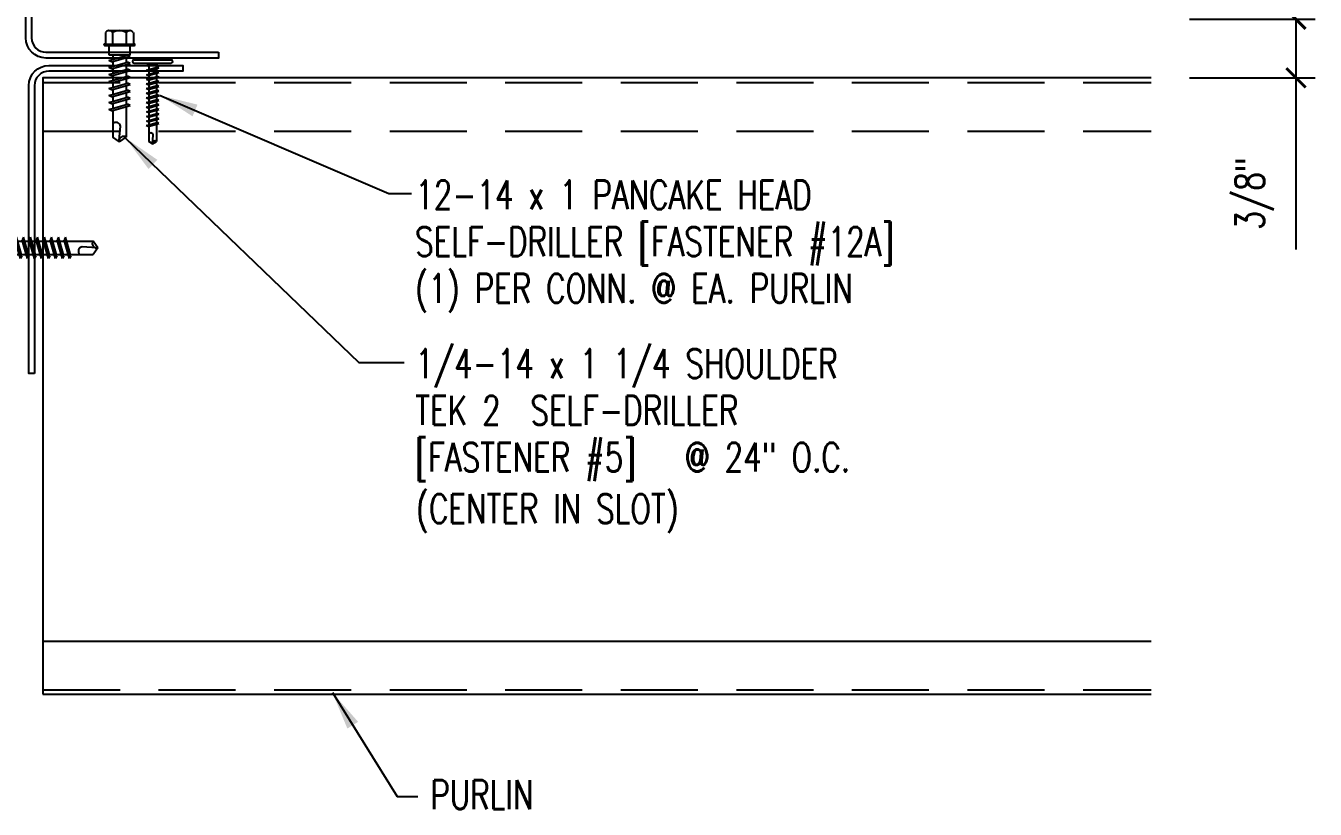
# Model space of a CAD drawing. Extents: x 10.1 to 39.2, y 12.3 to 39.
# Drawn here: x 22.02 to 38.76, y 17.56 to 27.73 of the extents above; entities that cross this region are included whole.
import ezdxf

# ---------------------------------------------------------------- set-up
doc = ezdxf.new("R2010")
doc.units = 0
doc.header["$LTSCALE"] = 4
doc.header["$MEASUREMENT"] = 0
doc.linetypes.add('HIDDEN', pattern=[0.375, 0.25, -0.125])
doc.layers.get('0').update_dxf_attribs({"linetype": 'CONTINUOUS'})
doc.layers.get('DEFPOINTS').update_dxf_attribs({"linetype": 'CONTINUOUS'})
for name, color, linetype in [('ANNTEXT', 2, 'CONTINUOUS'), ('DIM', 7, 'CONTINUOUS'), ('FASTENER', 9, 'CONTINUOUS'), ('STLA', 10, 'CONTINUOUS'), ('TEXT', 2, 'CONTINUOUS')]:
    doc.layers.add(name, color=color, linetype=linetype)
doc.styles.add('TEXT1', font='ROMANS.shx', dxfattribs={"width": 0.75, "height": 0.375})
doc.dimstyles.new('DETAIL', dxfattribs={"dimscale": 4, "dimtxt": 0.09375, "dimasz": 0.0625, "dimexe": 0.0625, "dimexo": 0.125, "dimgap": 0.0625, "dimtad": 1, "dimdec": 4, "dimzin": 3, "dimdsep": 46, "dimlunit": 4, "dimtxsty": 'TEXT1', "dimblk": 'ARCHTICK', "dimcen": 0.0625, "dimclrd": 7, "dimclre": 7, "dimclrt": 2, "dimadec": 0, "dimazin": 0, "dimtfac": 0.59375, "dimtdec": 4, "dimtmove": 0, "dimatfit": 3, "dimfxl": 0, "dimfrac": 2, "dimtolj": 1, "dimtzin": 3, "dimarcsym": 0})
doc.dimstyles.new('DETAIL$7', dxfattribs={"dimscale": 4, "dimtxt": 0.09375, "dimasz": 0.125, "dimexe": 0.0625, "dimexo": 0.125, "dimgap": 0.0625, "dimtad": 1, "dimdec": 4, "dimzin": 3, "dimdsep": 46, "dimlunit": 4, "dimtxsty": 'TEXT1', "dimblk": 'ARCHTICK', "dimcen": 0.0625, "dimclrd": 7, "dimclre": 7, "dimclrt": 2, "dimadec": 0, "dimazin": 0, "dimtfac": 0.59375, "dimtdec": 4, "dimtmove": 2, "dimatfit": 3, "dimfxl": 0, "dimfrac": 2, "dimtolj": 1, "dimtzin": 3, "dimarcsym": 0})

# ---------------------------------------------------------------- blocks, each defined once
blk = doc.blocks.new('MB_DO5')
for p, q in [((-0.135, 0.193), (0.135, 0.193)), ((-0.193, 0.018), (0.193, 0.018)), ((-0.193, 0), (0.193, 0)), ((-0.181, 0.167), (-0.181, 0.018)), ((-0.181, 0.018), (0.181, 0.018)), ((-0.089, 0.167), (-0.089, 0.018)), ((0.089, 0.167), (0.089, 0.018)), ((0.181, 0.167), (0.181, 0.018)), ((-0.139, 0), (-0.139, -0.123)), ((-0.139, -0.123), (0.139, -0.123)), ((-0.139, -0.194), (0.104, -0.124)), ((-0.104, -0.214), (0.139, -0.145)), ((-0.086, -0.123), (-0.086, -0.179)), ((0.086, -0.16), (0.086, -0.22)), ((0.139, -0.145), (0.104, -0.124)), ((0.139, -0.123), (0.139, 0)), ((-0.104, -0.214), (-0.139, -0.194)), ((-0.139, -0.285), (0.104, -0.215)), ((-0.104, -0.305), (-0.139, -0.285)), ((-0.139, -0.376), (0.104, -0.306)), ((-0.104, -0.305), (0.139, -0.235)), ((-0.104, -0.396), (0.139, -0.326)), ((-0.086, -0.209), (-0.086, -0.27)), ((-0.086, -0.3), (-0.086, -0.36)), ((0.086, -0.251), (0.086, -0.311)), ((0.139, -0.235), (0.104, -0.215)), ((0.139, -0.326), (0.104, -0.306)), ((-0.104, -0.396), (-0.139, -0.376)), ((-0.139, -0.466), (0.104, -0.397)), ((-0.104, -0.487), (-0.139, -0.466)), ((-0.139, -0.557), (0.104, -0.488)), ((-0.104, -0.487), (0.139, -0.417)), ((-0.086, -0.391), (-0.086, -0.451)), ((-0.086, -0.482), (-0.086, -0.542)), ((0.086, -0.341), (0.086, -0.402)), ((0.086, -0.432), (0.086, -0.493)), ((0.139, -0.417), (0.104, -0.397)), ((0.139, -0.508), (0.104, -0.488)), ((-0.104, -0.577), (-0.139, -0.557)), ((-0.139, -0.648), (0.104, -0.579)), ((-0.104, -0.668), (-0.139, -0.648)), ((-0.104, -0.577), (0.139, -0.508)), ((-0.104, -0.668), (0.139, -0.599)), ((-0.086, -0.572), (-0.086, -0.633)), ((-0.086, -0.663), (-0.086, -0.724)), ((0.086, -0.523), (0.086, -0.584)), ((0.086, -0.614), (0.086, -0.675)), ((0.139, -0.599), (0.104, -0.579)), ((-0.139, -0.739), (0.104, -0.67)), ((-0.104, -0.759), (-0.139, -0.739)), ((-0.139, -0.83), (0.104, -0.761)), ((-0.104, -0.85), (-0.139, -0.83)), ((-0.104, -0.759), (0.139, -0.69)), ((-0.104, -0.85), (0.139, -0.781)), ((-0.086, -0.754), (-0.086, -0.815)), ((0.086, -0.705), (0.086, -0.766)), ((0.086, -0.796), (0.086, -1.189)), ((0.139, -0.69), (0.104, -0.67)), ((0.139, -0.781), (0.104, -0.761)), ((-0.086, -0.845), (-0.086, -1.189)), ((-0.002, -1.234), (0.014, -1.048)), ((0, -1.25), (-0.086, -1.189)), ((0, -1.25), (0.086, -1.189))]:
    blk.add_line(p, q)
for centre, radius, start, end in [((-0.135, 0.141), 0.0527, 29.8754, 150.1246), ((0, 0.029), 0.164, 56.9974, 123.0026), ((0.135, 0.141), 0.0527, 29.8754, 150.1246), ((-0.193, 0.009), 0.00894, 90, 270), ((0.193, 0.009), 0.00894, 270, 90), ((-0.046, -1.06), 0.0615, 11.1445, 130.906), ((0.054, -1.236), 0.0563, 55.4585, 194.8454)]:
    blk.add_arc(centre, radius, start, end)
blk = doc.blocks.new('_ArchTick')
at = {"color": 0, "linetype": 'ByBlock', "const_width": 0.15}
blk.add_lwpolyline([(-0.5, -0.5), (0.5, 0.5)], dxfattribs=at)
blk = doc.blocks.new('*D7')
at = {"layer": 'ANNTEXT', "color": 7, "lineweight": -2}
for p, q in [((37.13, 27.809), (38.76, 27.809)), ((38.51, 27.809), (38.51, 27.049)), ((37.13, 27.049), (38.76, 27.049)), ((38.51, 27.049), (38.51, 24.823))]:
    blk.add_line(p, q, dxfattribs=at)
at = {"layer": 'DEFPOINTS', "color": 0}
for p in [(36.63, 27.809), (36.63, 27.049), (38.51, 27.049)]:
    blk.add_point(p, dxfattribs=at)
at = {"layer": 'ANNTEXT', "color": 7, "lineweight": -2, "xscale": 0.25, "yscale": 0.25, "zscale": 0.25}
for p, rotation in [((38.51, 27.809), 90), ((38.51, 27.049), 270)]:
    blk.add_blockref('_ArchTick', p, dxfattribs=dict(at, rotation=rotation))
at = {"layer": 'ANNTEXT', "color": 2, "insert": (37.974, 25.548), "char_height": 0.375, "attachment_point": 5, "rotation": 90, "style": 'TEXT1'}
blk.add_mtext('\\A1;3/8"', dxfattribs=at)
blk = doc.blocks.new('FD-F5')
at = {"layer": 'TEXT', "style": 'TEXT1', "width": 0.75}
for s, p in [('1/4-14 x 1 1/4 SHOULDER', (0.0047, -0.0408)), ('TEK 2  SELF-DRILLER', (0.0047, -0.1926)), ('[FASTENER #5]', (0.0047, -0.3444))]:
    blk.add_text(s, height=0.09375, dxfattribs=at).set_placement(p)
blk.add_attdef('(QUANTITY)', (0.8792, -0.3444), '', height=0.0938, dxfattribs=at)
blk = doc.blocks.new('SD3')
at = {"layer": 'FASTENER'}
for p, q in [((-0.24, 0.082), (0.24, 0.082)), ((-0.24, 0.037), (0.24, 0.037)), ((-0.078, 0.008), (0.023, 0.037)), ((-0.058, -0.003), (-0.078, 0.008)), ((-0.058, -0.003), (0.08, 0.036)), ((-0.048, 0.037), (-0.048, 0.017)), ((0.05, 0.027), (0.05, -0.016)), ((-0.078, -0.052), (0.06, -0.013)), ((-0.058, -0.064), (-0.078, -0.052)), ((-0.078, -0.112), (0.06, -0.073)), ((-0.058, -0.124), (-0.078, -0.112)), ((-0.078, -0.172), (0.06, -0.133)), ((-0.058, -0.064), (0.08, -0.024)), ((-0.058, -0.124), (0.08, -0.084)), ((-0.058, -0.184), (0.08, -0.144)), ((-0.048, -0.001), (-0.048, -0.044)), ((-0.048, -0.061), (-0.048, -0.104)), ((-0.048, -0.121), (-0.048, -0.164)), ((0.05, -0.033), (0.05, -0.076)), ((0.05, -0.093), (0.05, -0.136)), ((0.05, -0.153), (0.05, -0.196)), ((0.08, -0.024), (0.06, -0.013)), ((0.08, -0.084), (0.06, -0.073)), ((0.08, -0.144), (0.06, -0.133)), ((-0.058, -0.184), (-0.078, -0.172)), ((-0.078, -0.232), (0.06, -0.193)), ((-0.058, -0.244), (-0.078, -0.232)), ((-0.078, -0.292), (0.06, -0.253)), ((-0.058, -0.304), (-0.078, -0.292)), ((-0.078, -0.353), (0.06, -0.313)), ((-0.058, -0.244), (0.08, -0.204)), ((-0.058, -0.304), (0.08, -0.264)), ((-0.058, -0.364), (0.08, -0.325)), ((-0.048, -0.181), (-0.048, -0.224)), ((-0.048, -0.241), (-0.048, -0.284)), ((-0.048, -0.301), (-0.048, -0.344)), ((0.05, -0.213), (0.05, -0.256)), ((0.05, -0.273), (0.05, -0.316)), ((0.05, -0.333), (0.05, -0.376)), ((0.08, -0.204), (0.06, -0.193)), ((0.08, -0.264), (0.06, -0.253)), ((0.08, -0.325), (0.06, -0.313)), ((-0.058, -0.364), (-0.078, -0.353)), ((-0.078, -0.413), (0.06, -0.373)), ((-0.058, -0.424), (-0.078, -0.413)), ((-0.078, -0.473), (0.06, -0.433)), ((-0.058, -0.484), (-0.078, -0.473)), ((-0.078, -0.533), (0.06, -0.493)), ((-0.058, -0.424), (0.08, -0.385)), ((-0.058, -0.484), (0.08, -0.445)), ((-0.048, -0.361), (-0.048, -0.404)), ((-0.048, -0.421), (-0.048, -0.464)), ((-0.048, -0.481), (-0.048, -0.524)), ((0.05, -0.393), (0.05, -0.436)), ((0.05, -0.453), (0.05, -0.496)), ((0.08, -0.385), (0.06, -0.373)), ((0.08, -0.445), (0.06, -0.433)), ((0.08, -0.505), (0.06, -0.493)), ((-0.058, -0.544), (-0.078, -0.533)), ((-0.078, -0.593), (0.06, -0.553)), ((-0.058, -0.604), (-0.078, -0.593)), ((-0.078, -0.653), (0.06, -0.614)), ((-0.058, -0.664), (-0.078, -0.653)), ((-0.058, -0.544), (0.08, -0.505)), ((-0.058, -0.604), (0.08, -0.565)), ((-0.058, -0.664), (0.08, -0.625)), ((-0.048, -0.541), (-0.048, -0.584)), ((-0.048, -0.601), (-0.048, -0.644)), ((-0.048, -0.662), (-0.048, -0.704)), ((0.05, -0.513), (0.05, -0.556)), ((0.05, -0.573), (0.05, -0.616)), ((0.05, -0.634), (0.05, -0.676)), ((0.08, -0.565), (0.06, -0.553)), ((0.08, -0.625), (0.06, -0.614)), ((-0.078, -0.713), (0.06, -0.674)), ((-0.058, -0.724), (-0.078, -0.713)), ((-0.078, -0.773), (0.06, -0.734)), ((-0.058, -0.785), (-0.078, -0.773)), ((-0.058, -0.724), (0.08, -0.685)), ((-0.058, -0.785), (0.08, -0.745)), ((-0.048, -0.722), (-0.048, -0.765)), ((-0.048, -0.782), (-0.048, -0.977)), ((0.05, -0.694), (0.05, -0.737)), ((0.05, -0.754), (0.05, -0.977)), ((0.08, -0.685), (0.06, -0.674)), ((0.08, -0.745), (0.06, -0.734)), ((0.001, -1.011), (-0.048, -0.977)), ((0, -1.003), (0.009, -0.896)), ((0.001, -1.011), (0.05, -0.977))]:
    blk.add_line(p, q, dxfattribs=at)
for centre, radius, start, end in [((-0.238, 0.06), 0.0227, 94.6639, 265.3361), ((0.238, 0.06), 0.0227, 274.6639, 85.3361), ((-0.025, -0.903), 0.0349, 11.1445, 130.906), ((0.032, -1.003), 0.032, 55.4585, 194.8454)]:
    blk.add_arc(centre, radius, start, end, dxfattribs=at)
blk = doc.blocks.new('FD-F12a')
at = {"layer": 'TEXT', "style": 'TEXT1', "width": 0.75}
for s, p in [('12-14 x 1 PANCAKE HEAD', (0.0047, -0.0408)), ('SELF-DRILLER [FASTENER #12A]', (0.0047, -0.1926))]:
    blk.add_text(s, height=0.09375, dxfattribs=at).set_placement(p)
blk.add_attdef('(QUANTITY)', (0.0047, -0.3444), '', height=0.0938, dxfattribs=at)
blk = doc.blocks.new('fz2')
at = {"layer": 'FASTENER'}
for p, q in [((-0.161, 0.337), (0.161, 0.337)), ((-0.224, 0.171), (0.215, 0.171)), ((-0.215, 0.305), (-0.215, 0.171)), ((-0.107, 0.305), (-0.107, 0.171)), ((0.107, 0.305), (0.107, 0.171)), ((0.215, 0.305), (0.215, 0.171)), ((-0.324, 0.071), (-0.324, 0.037)), ((-0.324, 0.037), (0.324, 0.037)), ((-0.139, -0.016), (0.046, 0.037)), ((-0.104, -0.036), (0.139, 0.033)), ((-0.086, 0.037), (0.086, 0.037)), ((-0.086, 0.037), (-0.086, -0.001)), ((0.086, 0.037), (0.133, 0.037)), ((0.086, 0.018), (0.086, -0.042)), ((0.139, 0.033), (0.133, 0.037)), ((0.324, 0.071), (0.324, 0.037)), ((-0.104, -0.036), (-0.139, -0.016)), ((-0.139, -0.107), (0.104, -0.038)), ((-0.104, -0.127), (-0.139, -0.107)), ((-0.139, -0.198), (0.104, -0.128)), ((-0.104, -0.127), (0.139, -0.058)), ((-0.104, -0.218), (0.139, -0.149)), ((-0.086, -0.031), (-0.086, -0.092)), ((-0.086, -0.122), (-0.086, -0.183)), ((0.086, -0.073), (0.086, -0.133)), ((0.086, -0.164), (0.086, -0.224)), ((0.139, -0.058), (0.104, -0.038)), ((0.139, -0.149), (0.104, -0.128)), ((-0.104, -0.218), (-0.139, -0.198)), ((-0.139, -0.289), (0.104, -0.219)), ((-0.104, -0.309), (-0.139, -0.289)), ((-0.139, -0.38), (0.104, -0.31)), ((-0.104, -0.309), (0.139, -0.239)), ((-0.104, -0.4), (0.139, -0.33)), ((-0.086, -0.213), (-0.086, -0.274)), ((-0.086, -0.304), (-0.086, -0.364)), ((0.086, -0.255), (0.086, -0.315)), ((0.139, -0.239), (0.104, -0.219)), ((0.139, -0.33), (0.104, -0.31)), ((-0.104, -0.4), (-0.139, -0.38)), ((-0.139, -0.47), (0.104, -0.401)), ((-0.104, -0.491), (-0.139, -0.47)), ((-0.139, -0.561), (0.104, -0.492)), ((-0.104, -0.491), (0.139, -0.421)), ((-0.086, -0.395), (-0.086, -0.455)), ((-0.086, -0.486), (-0.086, -0.546)), ((0.086, -0.345), (0.086, -0.406)), ((0.086, -0.436), (0.086, -0.497)), ((0.139, -0.421), (0.104, -0.401)), ((0.139, -0.512), (0.104, -0.492)), ((-0.104, -0.581), (-0.139, -0.561)), ((-0.139, -0.652), (0.104, -0.583)), ((-0.104, -0.672), (-0.139, -0.652)), ((-0.104, -0.581), (0.139, -0.512)), ((-0.104, -0.672), (0.139, -0.603)), ((-0.086, -0.577), (-0.086, -0.637)), ((-0.086, -0.667), (-0.086, -0.728)), ((0.086, -0.527), (0.086, -0.588)), ((0.086, -0.618), (0.086, -0.679)), ((0.139, -0.603), (0.104, -0.583)), ((-0.139, -0.743), (0.104, -0.674)), ((-0.104, -0.763), (-0.139, -0.743)), ((-0.104, -0.763), (0.139, -0.694)), ((-0.086, -0.758), (-0.086, -1.05)), ((0.086, -0.709), (0.086, -1.05)), ((0.139, -0.694), (0.104, -0.674)), ((-0.002, -1.095), (0.014, -0.909)), ((0, -1.111), (-0.086, -1.05)), ((0, -1.111), (0.086, -1.05))]:
    blk.add_line(p, q, dxfattribs=at)
for centre, radius, start, end in [((-0.161, 0.274), 0.0628, 29.8754, 150.1246), ((0, 0.141), 0.196, 56.9974, 123.0026), ((0.161, 0.274), 0.0628, 29.8754, 150.1246), ((-0.224, 0.071), 0.1, 90, 180), ((0.224, 0.071), 0.1, 0, 90), ((-0.046, -0.921), 0.0615, 11.1445, 130.906), ((0.054, -1.097), 0.0563, 55.4585, 194.8454)]:
    blk.add_arc(centre, radius, start, end, dxfattribs=at)

msp = doc.modelspace()

# ---------------------------------------------------------------- linework, layer by layer
at = {"layer": 'STLA', "color": 251, "linetype": 'HIDDEN'}
for p, q in [((22.24657, 26.98929), (36.6295, 26.98929)), ((22.24657, 26.35965), (36.6295, 26.35965)), ((22.24657, 19.10889), (36.6295, 19.10889))]:
    msp.add_line(p, q, dxfattribs=at)
at = {"layer": 'STLA'}
msp.add_line((22.24657, 19.73853), (36.6295, 19.73853), dxfattribs=at)
for points in [[(24.52342, 27.38142), (24.52342, 27.30672), (22.28562, 27.30672, -0.41421356), (22.02342, 27.56892), (22.02342, 30.68172), (22.09812, 30.68172), (22.09812, 27.56892, 0.41421356), (22.28562, 27.38142)], [(22.13686, 23.21094), (22.06216, 23.21094), (22.06216, 26.94874, -0.41421356), (22.32436, 27.21094), (24.06216, 27.21094), (24.06216, 27.13624), (22.32436, 27.13624, 0.41421356), (22.13686, 26.94874)]]:
    msp.add_lwpolyline(points, format="xyb", close=True, dxfattribs=at)
for points in [[(36.6295, 27.04909), (22.24657, 27.04909), (22.24657, 19.04909)], [(22.24657, 19.04909), (36.6295, 19.04909)]]:
    msp.add_lwpolyline(points, dxfattribs=at)

# ---------------------------------------------------------------- block references
at = {"layer": 'FASTENER'}
for name, p in [('MB_DO5', (23.23833, 27.46991)), ('SD3', (23.6692, 27.20222))]:
    msp.add_blockref(name, p, dxfattribs=at)
at = {"layer": 'FASTENER', "rotation": 90}
msp.add_blockref('fz2', (21.84643, 24.84362), dxfattribs=at)
at = {"layer": 'TEXT', "xscale": 4, "yscale": 4, "zscale": 4}
for name, p, values in [('FD-F12a', (27.05884, 25.5076), {'(QUANTITY)': '(1) PER CONN. @ EA. PURLIN'}), ('FD-F5', (27.05941, 23.31731), {'(QUANTITY)': '@ 24" O.C.'})]:
    msp.add_blockref(name, p, dxfattribs=at).add_auto_attribs(values)

# ---------------------------------------------------------------- texts
at = {"layer": 'TEXT', "style": 'TEXT1', "width": 0.75}
for s, p in [('(CENTER IN SLOT)', (27.08777, 21.27047)), ('PURLIN', (27.27428, 17.55813))]:
    msp.add_text(s, height=0.375, dxfattribs=at).set_placement(p)

# ---------------------------------------------------------------- dimensions: what is measured, and where the dimension line sits
at = {"layer": 'ANNTEXT'}
dim = msp.add_linear_dim(base=(38.50966, 27.04909), p1=(36.6295, 27.80852), p2=(36.6295, 27.04909), angle=90, text='3/8"', dimstyle='DETAIL', dxfattribs=at)
dim.commit()
dim.dimension.update_dxf_attribs({"geometry": '*D7', "text_midpoint": (38.50966, 25.54847), "dimtype": 160})

# ---------------------------------------------------------------- leaders
at = {"layer": 'DIM'}
for points in [[(23.7606, 26.82351), (26.73345, 25.54685), (27.02956, 25.54685)], [(23.31378, 26.27305), (26.34642, 23.35475), (26.93306, 23.35475)]]:
    msp.add_leader(points, dimstyle='DETAIL$7', dxfattribs=at)
at = {"layer": 'TEXT'}
msp.add_leader([(26.00243, 19.07244), (26.84434, 17.72399), (27.1117, 17.72399)], dimstyle='DETAIL$7', override={"dimtad": 0}, dxfattribs=at)

doc.saveas('drawing.dxf')
